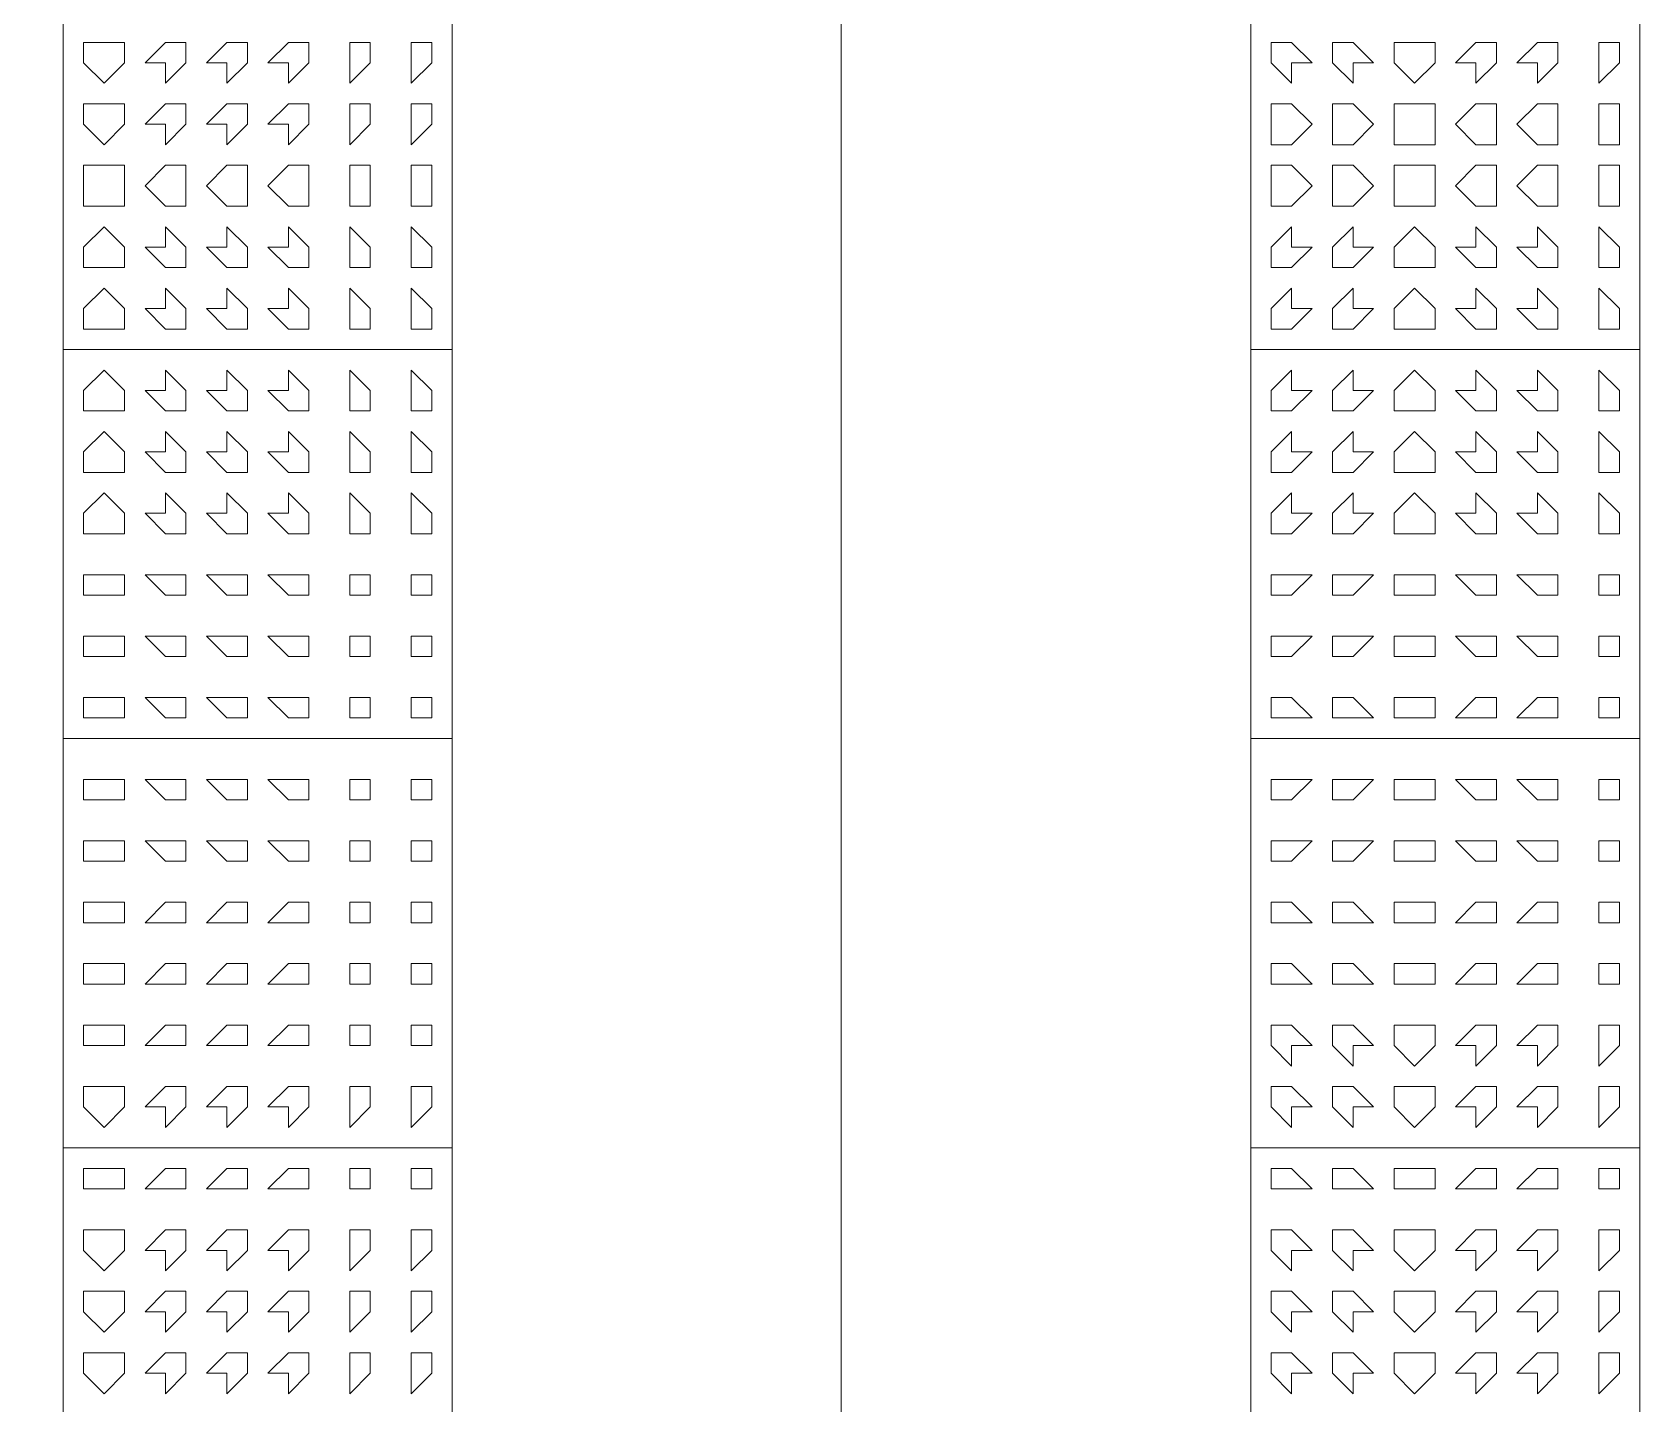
# Model space of a CAD drawing. Header units: millimetres. Extents: x -4011 to 126995, y -1911 to 106700.
# Drawn here: x 91780 to 93000, y 55842 to 56883 of the extents above; entities that cross this region are included whole.
import ezdxf

# ---------------------------------------------------------------- set-up
doc = ezdxf.new("R2010")
doc.units = ezdxf.units.MM
doc.layers.add('PDF_형상', color=7, linetype='Continuous')

msp = doc.modelspace()

# ---------------------------------------------------------------- linework, layer by layer
at = {"layer": 'PDF_형상', "lineweight": 5}
msp.add_lwpolyline([(92393.8, 50378.2), (92393.8, 61740.9), (87854.9, 61740.9), (86456, 60932.6)], dxfattribs=at)
for points in [[(91803.1, 56642.5), (91803.1, 56937.8), (92098.4, 56937.8), (92098.4, 56642.5)], [(92704.7, 56937.8), (92704.7, 56642.5), (93000, 56642.5), (93000, 56937.8)], [(91849.7, 56860.1), (91849.7, 56875.6), (91834.2, 56875.6), (91818.7, 56875.6), (91818.7, 56860.1), (91834.2, 56844.6)], [(91896.4, 56860.1), (91896.4, 56875.6), (91880.8, 56875.6), (91865.3, 56860.1), (91880.8, 56860.1), (91880.8, 56844.6)], [(91943, 56860.1), (91943, 56875.6), (91927.5, 56875.6), (91911.9, 56860.1), (91927.5, 56860.1), (91927.5, 56844.6)], [(91989.6, 56860.1), (91989.6, 56875.6), (91974.1, 56875.6), (91958.5, 56860.1), (91974.1, 56860.1), (91974.1, 56844.6)], [(92036.3, 56860.1), (92036.3, 56875.6), (92020.7, 56875.6), (92020.7, 56860.1), (92020.7, 56844.6)], [(92082.9, 56860.1), (92082.9, 56875.6), (92067.4, 56875.6), (92067.4, 56860.1), (92067.4, 56844.6)], [(92751.3, 56860.1), (92735.7, 56875.6), (92720.2, 56875.6), (92720.2, 56860.1), (92735.7, 56844.6), (92735.7, 56860.1)], [(92797.9, 56860.1), (92782.4, 56875.6), (92766.8, 56875.6), (92766.8, 56860.1), (92782.4, 56844.6), (92782.4, 56860.1)], [(92844.6, 56860.1), (92844.6, 56875.6), (92829, 56875.6), (92813.5, 56875.6), (92813.5, 56860.1), (92829, 56844.6)], [(92891.2, 56860.1), (92891.2, 56875.6), (92875.6, 56875.6), (92860.1, 56860.1), (92875.6, 56860.1), (92875.6, 56844.6)], [(92937.8, 56860.1), (92937.8, 56875.6), (92922.3, 56875.6), (92906.7, 56860.1), (92922.3, 56860.1), (92922.3, 56844.6)], [(92984.5, 56860.1), (92984.5, 56875.6), (92968.9, 56875.6), (92968.9, 56860.1), (92968.9, 56844.6)], [(91849.7, 56813.5), (91849.7, 56829), (91834.2, 56829), (91818.7, 56829), (91818.7, 56813.5), (91834.2, 56797.9)], [(91896.4, 56813.5), (91896.4, 56829), (91880.8, 56829), (91865.3, 56813.5), (91880.8, 56813.5), (91880.8, 56797.9)], [(91943, 56813.5), (91943, 56829), (91927.5, 56829), (91911.9, 56813.5), (91927.5, 56813.5), (91927.5, 56797.9)], [(91989.6, 56813.5), (91989.6, 56829), (91974.1, 56829), (91958.5, 56813.5), (91974.1, 56813.5), (91974.1, 56797.9)], [(92036.3, 56813.5), (92036.3, 56829), (92020.7, 56829), (92020.7, 56813.5), (92020.7, 56797.9)], [(92082.9, 56813.5), (92082.9, 56829), (92067.4, 56829), (92067.4, 56813.5), (92067.4, 56797.9)], [(92751.3, 56813.5), (92735.7, 56829), (92720.2, 56829), (92720.2, 56813.5), (92720.2, 56797.9), (92735.7, 56797.9)], [(92797.9, 56813.5), (92782.4, 56829), (92766.8, 56829), (92766.8, 56813.5), (92766.8, 56797.9), (92782.4, 56797.9)], [(92844.6, 56813.5), (92844.6, 56829), (92829, 56829), (92813.5, 56829), (92813.5, 56813.5), (92813.5, 56797.9), (92829, 56797.9), (92844.6, 56797.9)], [(92891.2, 56813.5), (92891.2, 56829), (92875.6, 56829), (92860.1, 56813.5), (92875.6, 56797.9), (92891.2, 56797.9)], [(92937.8, 56813.5), (92937.8, 56829), (92922.3, 56829), (92906.7, 56813.5), (92922.3, 56797.9), (92937.8, 56797.9)], [(92984.5, 56813.5), (92984.5, 56829), (92968.9, 56829), (92968.9, 56813.5), (92968.9, 56797.9), (92984.5, 56797.9)], [(91849.7, 56766.8), (91849.7, 56782.4), (91834.2, 56782.4), (91818.7, 56782.4), (91818.7, 56766.8), (91818.7, 56751.3), (91834.2, 56751.3), (91849.7, 56751.3)], [(91896.4, 56766.8), (91896.4, 56782.4), (91880.8, 56782.4), (91865.3, 56766.8), (91880.8, 56751.3), (91896.4, 56751.3)], [(91943, 56766.8), (91943, 56782.4), (91927.5, 56782.4), (91911.9, 56766.8), (91927.5, 56751.3), (91943, 56751.3)], [(91989.6, 56766.8), (91989.6, 56782.4), (91974.1, 56782.4), (91958.5, 56766.8), (91974.1, 56751.3), (91989.6, 56751.3)], [(92036.3, 56766.8), (92036.3, 56782.4), (92020.7, 56782.4), (92020.7, 56766.8), (92020.7, 56751.3), (92036.3, 56751.3)], [(92082.9, 56766.8), (92082.9, 56782.4), (92067.4, 56782.4), (92067.4, 56766.8), (92067.4, 56751.3), (92082.9, 56751.3)], [(92751.3, 56766.8), (92735.7, 56782.4), (92720.2, 56782.4), (92720.2, 56766.8), (92720.2, 56751.3), (92735.7, 56751.3)], [(92797.9, 56766.8), (92782.4, 56782.4), (92766.8, 56782.4), (92766.8, 56766.8), (92766.8, 56751.3), (92782.4, 56751.3)], [(92844.6, 56766.8), (92844.6, 56782.4), (92829, 56782.4), (92813.5, 56782.4), (92813.5, 56766.8), (92813.5, 56751.3), (92829, 56751.3), (92844.6, 56751.3)], [(92891.2, 56766.8), (92891.2, 56782.4), (92875.6, 56782.4), (92860.1, 56766.8), (92875.6, 56751.3), (92891.2, 56751.3)], [(92937.8, 56766.8), (92937.8, 56782.4), (92922.3, 56782.4), (92906.7, 56766.8), (92922.3, 56751.3), (92937.8, 56751.3)], [(92984.5, 56766.8), (92984.5, 56782.4), (92968.9, 56782.4), (92968.9, 56766.8), (92968.9, 56751.3), (92984.5, 56751.3)], [(91849.7, 56720.2), (91834.2, 56735.7), (91818.7, 56720.2), (91818.7, 56704.7), (91834.2, 56704.7), (91849.7, 56704.7)], [(91896.4, 56720.2), (91880.8, 56735.7), (91880.8, 56720.2), (91865.3, 56720.2), (91880.8, 56704.7), (91896.4, 56704.7)], [(91943, 56720.2), (91927.5, 56735.7), (91927.5, 56720.2), (91911.9, 56720.2), (91927.5, 56704.7), (91943, 56704.7)], [(91989.6, 56720.2), (91974.1, 56735.7), (91974.1, 56720.2), (91958.5, 56720.2), (91974.1, 56704.7), (91989.6, 56704.7)], [(92036.3, 56720.2), (92020.7, 56735.7), (92020.7, 56720.2), (92020.7, 56704.7), (92036.3, 56704.7)], [(92082.9, 56720.2), (92067.4, 56735.7), (92067.4, 56720.2), (92067.4, 56704.7), (92082.9, 56704.7)], [(92751.3, 56720.2), (92735.7, 56720.2), (92735.7, 56735.7), (92720.2, 56720.2), (92720.2, 56704.7), (92735.7, 56704.7)], [(92797.9, 56720.2), (92782.4, 56720.2), (92782.4, 56735.7), (92766.8, 56720.2), (92766.8, 56704.7), (92782.4, 56704.7)], [(92844.6, 56720.2), (92829, 56735.7), (92813.5, 56720.2), (92813.5, 56704.7), (92829, 56704.7), (92844.6, 56704.7)], [(92891.2, 56720.2), (92875.6, 56735.7), (92875.6, 56720.2), (92860.1, 56720.2), (92875.6, 56704.7), (92891.2, 56704.7)], [(92937.8, 56720.2), (92922.3, 56735.7), (92922.3, 56720.2), (92906.7, 56720.2), (92922.3, 56704.7), (92937.8, 56704.7)], [(92984.5, 56720.2), (92968.9, 56735.7), (92968.9, 56720.2), (92968.9, 56704.7), (92984.5, 56704.7)], [(91849.7, 56673.6), (91834.2, 56689.1), (91818.7, 56673.6), (91818.7, 56658), (91834.2, 56658), (91849.7, 56658)], [(91896.4, 56673.6), (91880.8, 56689.1), (91880.8, 56673.6), (91865.3, 56673.6), (91880.8, 56658), (91896.4, 56658)], [(91943, 56673.6), (91927.5, 56689.1), (91927.5, 56673.6), (91911.9, 56673.6), (91927.5, 56658), (91943, 56658)], [(91989.6, 56673.6), (91974.1, 56689.1), (91974.1, 56673.6), (91958.5, 56673.6), (91974.1, 56658), (91989.6, 56658)], [(92036.3, 56673.6), (92020.7, 56689.1), (92020.7, 56673.6), (92020.7, 56658), (92036.3, 56658)], [(92082.9, 56673.6), (92067.4, 56689.1), (92067.4, 56673.6), (92067.4, 56658), (92082.9, 56658)], [(92751.3, 56673.6), (92735.7, 56673.6), (92735.7, 56689.1), (92720.2, 56673.6), (92720.2, 56658), (92735.7, 56658)], [(92797.9, 56673.6), (92782.4, 56673.6), (92782.4, 56689.1), (92766.8, 56673.6), (92766.8, 56658), (92782.4, 56658)], [(92844.6, 56673.6), (92829, 56689.1), (92813.5, 56673.6), (92813.5, 56658), (92829, 56658), (92844.6, 56658)], [(92891.2, 56673.6), (92875.6, 56689.1), (92875.6, 56673.6), (92860.1, 56673.6), (92875.6, 56658), (92891.2, 56658)], [(92937.8, 56673.6), (92922.3, 56689.1), (92922.3, 56673.6), (92906.7, 56673.6), (92922.3, 56658), (92937.8, 56658)], [(92984.5, 56673.6), (92968.9, 56689.1), (92968.9, 56673.6), (92968.9, 56658), (92984.5, 56658)], [(91803.1, 56347.1), (91803.1, 56642.5), (92098.4, 56642.5), (92098.4, 56347.1)], [(92704.7, 56642.5), (92704.7, 56347.1), (93000, 56347.1), (93000, 56642.5)], [(91849.7, 56611.4), (91834.2, 56626.9), (91818.7, 56611.4), (91818.7, 56595.9), (91834.2, 56595.9), (91849.7, 56595.9)], [(91896.4, 56611.4), (91880.8, 56626.9), (91880.8, 56611.4), (91865.3, 56611.4), (91880.8, 56595.9), (91896.4, 56595.9)], [(91943, 56611.4), (91927.5, 56626.9), (91927.5, 56611.4), (91911.9, 56611.4), (91927.5, 56595.9), (91943, 56595.9)], [(91989.6, 56611.4), (91974.1, 56626.9), (91974.1, 56611.4), (91958.5, 56611.4), (91974.1, 56595.9), (91989.6, 56595.9)], [(92036.3, 56611.4), (92020.7, 56626.9), (92020.7, 56611.4), (92020.7, 56595.9), (92036.3, 56595.9)], [(92082.9, 56611.4), (92067.4, 56626.9), (92067.4, 56611.4), (92067.4, 56595.9), (92082.9, 56595.9)], [(92751.3, 56611.4), (92735.7, 56611.4), (92735.7, 56626.9), (92720.2, 56611.4), (92720.2, 56595.9), (92735.7, 56595.9)], [(92797.9, 56611.4), (92782.4, 56611.4), (92782.4, 56626.9), (92766.8, 56611.4), (92766.8, 56595.9), (92782.4, 56595.9)], [(92844.6, 56611.4), (92829, 56626.9), (92813.5, 56611.4), (92813.5, 56595.9), (92829, 56595.9), (92844.6, 56595.9)], [(92891.2, 56611.4), (92875.6, 56626.9), (92875.6, 56611.4), (92860.1, 56611.4), (92875.6, 56595.9), (92891.2, 56595.9)], [(92937.8, 56611.4), (92922.3, 56626.9), (92922.3, 56611.4), (92906.7, 56611.4), (92922.3, 56595.9), (92937.8, 56595.9)], [(92984.5, 56611.4), (92968.9, 56626.9), (92968.9, 56611.4), (92968.9, 56595.9), (92984.5, 56595.9)], [(91849.7, 56564.8), (91834.2, 56580.3), (91818.7, 56564.8), (91818.7, 56549.2), (91834.2, 56549.2), (91849.7, 56549.2)], [(91896.4, 56564.8), (91880.8, 56580.3), (91880.8, 56564.8), (91865.3, 56564.8), (91880.8, 56549.2), (91896.4, 56549.2)], [(91943, 56564.8), (91927.5, 56580.3), (91927.5, 56564.8), (91911.9, 56564.8), (91927.5, 56549.2), (91943, 56549.2)], [(91989.6, 56564.8), (91974.1, 56580.3), (91974.1, 56564.8), (91958.5, 56564.8), (91974.1, 56549.2), (91989.6, 56549.2)], [(92036.3, 56564.8), (92020.7, 56580.3), (92020.7, 56564.8), (92020.7, 56549.2), (92036.3, 56549.2)], [(92082.9, 56564.8), (92067.4, 56580.3), (92067.4, 56564.8), (92067.4, 56549.2), (92082.9, 56549.2)], [(92751.3, 56564.8), (92735.7, 56564.8), (92735.7, 56580.3), (92720.2, 56564.8), (92720.2, 56549.2), (92735.7, 56549.2)], [(92797.9, 56564.8), (92782.4, 56564.8), (92782.4, 56580.3), (92766.8, 56564.8), (92766.8, 56549.2), (92782.4, 56549.2)], [(92844.6, 56564.8), (92829, 56580.3), (92813.5, 56564.8), (92813.5, 56549.2), (92829, 56549.2), (92844.6, 56549.2)], [(92891.2, 56564.8), (92875.6, 56580.3), (92875.6, 56564.8), (92860.1, 56564.8), (92875.6, 56549.2), (92891.2, 56549.2)], [(92937.8, 56564.8), (92922.3, 56580.3), (92922.3, 56564.8), (92906.7, 56564.8), (92922.3, 56549.2), (92937.8, 56549.2)], [(92984.5, 56564.8), (92968.9, 56580.3), (92968.9, 56564.8), (92968.9, 56549.2), (92984.5, 56549.2)], [(91849.7, 56518.1), (91834.2, 56533.7), (91818.7, 56518.1), (91818.7, 56502.6), (91834.2, 56502.6), (91849.7, 56502.6)], [(91896.4, 56518.1), (91880.8, 56533.7), (91880.8, 56518.1), (91865.3, 56518.1), (91880.8, 56502.6), (91896.4, 56502.6)], [(91943, 56518.1), (91927.5, 56533.7), (91927.5, 56518.1), (91911.9, 56518.1), (91927.5, 56502.6), (91943, 56502.6)], [(91989.6, 56518.1), (91974.1, 56533.7), (91974.1, 56518.1), (91958.5, 56518.1), (91974.1, 56502.6), (91989.6, 56502.6)], [(92036.3, 56518.1), (92020.7, 56533.7), (92020.7, 56518.1), (92020.7, 56502.6), (92036.3, 56502.6)], [(92082.9, 56518.1), (92067.4, 56533.7), (92067.4, 56518.1), (92067.4, 56502.6), (92082.9, 56502.6)], [(92751.3, 56518.1), (92735.7, 56518.1), (92735.7, 56533.7), (92720.2, 56518.1), (92720.2, 56502.6), (92735.7, 56502.6)], [(92797.9, 56518.1), (92782.4, 56518.1), (92782.4, 56533.7), (92766.8, 56518.1), (92766.8, 56502.6), (92782.4, 56502.6)], [(92844.6, 56518.1), (92829, 56533.7), (92813.5, 56518.1), (92813.5, 56502.6), (92829, 56502.6), (92844.6, 56502.6)], [(92891.2, 56518.1), (92875.6, 56533.7), (92875.6, 56518.1), (92860.1, 56518.1), (92875.6, 56502.6), (92891.2, 56502.6)], [(92937.8, 56518.1), (92922.3, 56533.7), (92922.3, 56518.1), (92906.7, 56518.1), (92922.3, 56502.6), (92937.8, 56502.6)], [(92984.5, 56518.1), (92968.9, 56533.7), (92968.9, 56518.1), (92968.9, 56502.6), (92984.5, 56502.6)], [(91849.7, 56471.5), (91834.2, 56471.5), (91818.7, 56471.5), (91818.7, 56456), (91834.2, 56456), (91849.7, 56456)], [(91896.4, 56471.5), (91880.8, 56471.5), (91865.3, 56471.5), (91880.8, 56456), (91896.4, 56456)], [(91943, 56471.5), (91927.5, 56471.5), (91911.9, 56471.5), (91927.5, 56456), (91943, 56456)], [(91989.6, 56471.5), (91974.1, 56471.5), (91958.5, 56471.5), (91974.1, 56456), (91989.6, 56456)], [(92036.3, 56471.5), (92020.7, 56471.5), (92020.7, 56456), (92036.3, 56456)], [(92082.9, 56471.5), (92067.4, 56471.5), (92067.4, 56456), (92082.9, 56456)], [(92751.3, 56471.5), (92735.7, 56471.5), (92720.2, 56471.5), (92720.2, 56456), (92735.7, 56456)], [(92797.9, 56471.5), (92782.4, 56471.5), (92766.8, 56471.5), (92766.8, 56456), (92782.4, 56456)], [(92844.6, 56471.5), (92829, 56471.5), (92813.5, 56471.5), (92813.5, 56456), (92829, 56456), (92844.6, 56456)], [(92891.2, 56471.5), (92875.6, 56471.5), (92860.1, 56471.5), (92875.6, 56456), (92891.2, 56456)], [(92937.8, 56471.5), (92922.3, 56471.5), (92906.7, 56471.5), (92922.3, 56456), (92937.8, 56456)], [(92984.5, 56471.5), (92968.9, 56471.5), (92968.9, 56456), (92984.5, 56456)], [(91849.7, 56424.9), (91834.2, 56424.9), (91818.7, 56424.9), (91818.7, 56409.3), (91834.2, 56409.3), (91849.7, 56409.3)], [(91896.4, 56424.9), (91880.8, 56424.9), (91865.3, 56424.9), (91880.8, 56409.3), (91896.4, 56409.3)], [(91943, 56424.9), (91927.5, 56424.9), (91911.9, 56424.9), (91927.5, 56409.3), (91943, 56409.3)], [(91989.6, 56424.9), (91974.1, 56424.9), (91958.5, 56424.9), (91974.1, 56409.3), (91989.6, 56409.3)], [(92036.3, 56424.9), (92020.7, 56424.9), (92020.7, 56409.3), (92036.3, 56409.3)], [(92082.9, 56424.9), (92067.4, 56424.9), (92067.4, 56409.3), (92082.9, 56409.3)], [(92751.3, 56424.9), (92735.7, 56424.9), (92720.2, 56424.9), (92720.2, 56409.3), (92735.7, 56409.3)], [(92797.9, 56424.9), (92782.4, 56424.9), (92766.8, 56424.9), (92766.8, 56409.3), (92782.4, 56409.3)], [(92844.6, 56424.9), (92829, 56424.9), (92813.5, 56424.9), (92813.5, 56409.3), (92829, 56409.3), (92844.6, 56409.3)], [(92891.2, 56424.9), (92875.6, 56424.9), (92860.1, 56424.9), (92875.6, 56409.3), (92891.2, 56409.3)], [(92937.8, 56424.9), (92922.3, 56424.9), (92906.7, 56424.9), (92922.3, 56409.3), (92937.8, 56409.3)], [(92984.5, 56424.9), (92968.9, 56424.9), (92968.9, 56409.3), (92984.5, 56409.3)], [(91849.7, 56378.2), (91834.2, 56378.2), (91818.7, 56378.2), (91818.7, 56362.7), (91834.2, 56362.7), (91849.7, 56362.7)], [(91896.4, 56378.2), (91880.8, 56378.2), (91865.3, 56378.2), (91880.8, 56362.7), (91896.4, 56362.7)], [(91943, 56378.2), (91927.5, 56378.2), (91911.9, 56378.2), (91927.5, 56362.7), (91943, 56362.7)], [(91989.6, 56378.2), (91974.1, 56378.2), (91958.5, 56378.2), (91974.1, 56362.7), (91989.6, 56362.7)], [(92036.3, 56378.2), (92020.7, 56378.2), (92020.7, 56362.7), (92036.3, 56362.7)], [(92082.9, 56378.2), (92067.4, 56378.2), (92067.4, 56362.7), (92082.9, 56362.7)], [(92751.3, 56362.7), (92735.7, 56378.2), (92720.2, 56378.2), (92720.2, 56362.7), (92735.7, 56362.7)], [(92797.9, 56362.7), (92782.4, 56378.2), (92766.8, 56378.2), (92766.8, 56362.7), (92782.4, 56362.7)], [(92844.6, 56362.7), (92844.6, 56378.2), (92829, 56378.2), (92813.5, 56378.2), (92813.5, 56362.7), (92829, 56362.7)], [(92891.2, 56362.7), (92891.2, 56378.2), (92875.6, 56378.2), (92860.1, 56362.7), (92875.6, 56362.7)], [(92937.8, 56362.7), (92937.8, 56378.2), (92922.3, 56378.2), (92906.7, 56362.7), (92922.3, 56362.7)], [(92984.5, 56362.7), (92984.5, 56378.2), (92968.9, 56378.2), (92968.9, 56362.7)], [(91803.1, 56036.3), (91803.1, 56347.1), (92098.4, 56347.1), (92098.4, 56036.3)], [(92704.7, 56347.1), (92704.7, 56036.3), (93000, 56036.3), (93000, 56347.1)], [(91849.7, 56316.1), (91834.2, 56316.1), (91818.7, 56316.1), (91818.7, 56300.5), (91834.2, 56300.5), (91849.7, 56300.5)], [(91896.4, 56316.1), (91880.8, 56316.1), (91865.3, 56316.1), (91880.8, 56300.5), (91896.4, 56300.5)], [(91943, 56316.1), (91927.5, 56316.1), (91911.9, 56316.1), (91927.5, 56300.5), (91943, 56300.5)], [(91989.6, 56316.1), (91974.1, 56316.1), (91958.5, 56316.1), (91974.1, 56300.5), (91989.6, 56300.5)], [(92036.3, 56316.1), (92020.7, 56316.1), (92020.7, 56300.5), (92036.3, 56300.5)], [(92082.9, 56316.1), (92067.4, 56316.1), (92067.4, 56300.5), (92082.9, 56300.5)], [(92751.3, 56316.1), (92735.7, 56316.1), (92720.2, 56316.1), (92720.2, 56300.5), (92735.7, 56300.5)], [(92797.9, 56316.1), (92782.4, 56316.1), (92766.8, 56316.1), (92766.8, 56300.5), (92782.4, 56300.5)], [(92844.6, 56316.1), (92829, 56316.1), (92813.5, 56316.1), (92813.5, 56300.5), (92829, 56300.5), (92844.6, 56300.5)], [(92891.2, 56316.1), (92875.6, 56316.1), (92860.1, 56316.1), (92875.6, 56300.5), (92891.2, 56300.5)], [(92937.8, 56316.1), (92922.3, 56316.1), (92906.7, 56316.1), (92922.3, 56300.5), (92937.8, 56300.5)], [(92984.5, 56316.1), (92968.9, 56316.1), (92968.9, 56300.5), (92984.5, 56300.5)], [(91849.7, 56269.4), (91834.2, 56269.4), (91818.7, 56269.4), (91818.7, 56253.9), (91834.2, 56253.9), (91849.7, 56253.9)], [(91896.4, 56269.4), (91880.8, 56269.4), (91865.3, 56269.4), (91880.8, 56253.9), (91896.4, 56253.9)], [(91943, 56269.4), (91927.5, 56269.4), (91911.9, 56269.4), (91927.5, 56253.9), (91943, 56253.9)], [(91989.6, 56269.4), (91974.1, 56269.4), (91958.5, 56269.4), (91974.1, 56253.9), (91989.6, 56253.9)], [(92036.3, 56269.4), (92020.7, 56269.4), (92020.7, 56253.9), (92036.3, 56253.9)], [(92082.9, 56269.4), (92067.4, 56269.4), (92067.4, 56253.9), (92082.9, 56253.9)], [(92751.3, 56269.4), (92735.7, 56269.4), (92720.2, 56269.4), (92720.2, 56253.9), (92735.7, 56253.9)], [(92797.9, 56269.4), (92782.4, 56269.4), (92766.8, 56269.4), (92766.8, 56253.9), (92782.4, 56253.9)], [(92844.6, 56269.4), (92829, 56269.4), (92813.5, 56269.4), (92813.5, 56253.9), (92829, 56253.9), (92844.6, 56253.9)], [(92891.2, 56269.4), (92875.6, 56269.4), (92860.1, 56269.4), (92875.6, 56253.9), (92891.2, 56253.9)], [(92937.8, 56269.4), (92922.3, 56269.4), (92906.7, 56269.4), (92922.3, 56253.9), (92937.8, 56253.9)], [(92984.5, 56269.4), (92968.9, 56269.4), (92968.9, 56253.9), (92984.5, 56253.9)], [(91849.7, 56207.3), (91849.7, 56222.8), (91834.2, 56222.8), (91818.7, 56222.8), (91818.7, 56207.3), (91834.2, 56207.3)], [(91896.4, 56207.3), (91896.4, 56222.8), (91880.8, 56222.8), (91865.3, 56207.3), (91880.8, 56207.3)], [(91943, 56207.3), (91943, 56222.8), (91927.5, 56222.8), (91911.9, 56207.3), (91927.5, 56207.3)], [(91989.6, 56207.3), (91989.6, 56222.8), (91974.1, 56222.8), (91958.5, 56207.3), (91974.1, 56207.3)], [(92036.3, 56207.3), (92036.3, 56222.8), (92020.7, 56222.8), (92020.7, 56207.3)], [(92082.9, 56207.3), (92082.9, 56222.8), (92067.4, 56222.8), (92067.4, 56207.3)], [(92751.3, 56207.3), (92735.7, 56222.8), (92720.2, 56222.8), (92720.2, 56207.3), (92735.7, 56207.3)], [(92797.9, 56207.3), (92782.4, 56222.8), (92766.8, 56222.8), (92766.8, 56207.3), (92782.4, 56207.3)], [(92844.6, 56207.3), (92844.6, 56222.8), (92829, 56222.8), (92813.5, 56222.8), (92813.5, 56207.3), (92829, 56207.3)], [(92891.2, 56207.3), (92891.2, 56222.8), (92875.6, 56222.8), (92860.1, 56207.3), (92875.6, 56207.3)], [(92937.8, 56207.3), (92937.8, 56222.8), (92922.3, 56222.8), (92906.7, 56207.3), (92922.3, 56207.3)], [(92984.5, 56207.3), (92984.5, 56222.8), (92968.9, 56222.8), (92968.9, 56207.3)], [(91849.7, 56160.6), (91849.7, 56176.2), (91834.2, 56176.2), (91818.7, 56176.2), (91818.7, 56160.6), (91834.2, 56160.6)], [(91896.4, 56160.6), (91896.4, 56176.2), (91880.8, 56176.2), (91865.3, 56160.6), (91880.8, 56160.6)], [(91943, 56160.6), (91943, 56176.2), (91927.5, 56176.2), (91911.9, 56160.6), (91927.5, 56160.6)], [(91989.6, 56160.6), (91989.6, 56176.2), (91974.1, 56176.2), (91958.5, 56160.6), (91974.1, 56160.6)], [(92036.3, 56160.6), (92036.3, 56176.2), (92020.7, 56176.2), (92020.7, 56160.6)], [(92082.9, 56160.6), (92082.9, 56176.2), (92067.4, 56176.2), (92067.4, 56160.6)], [(92751.3, 56160.6), (92735.7, 56176.2), (92720.2, 56176.2), (92720.2, 56160.6), (92735.7, 56160.6)], [(92797.9, 56160.6), (92782.4, 56176.2), (92766.8, 56176.2), (92766.8, 56160.6), (92782.4, 56160.6)], [(92844.6, 56160.6), (92844.6, 56176.2), (92829, 56176.2), (92813.5, 56176.2), (92813.5, 56160.6), (92829, 56160.6)], [(92891.2, 56160.6), (92891.2, 56176.2), (92875.6, 56176.2), (92860.1, 56160.6), (92875.6, 56160.6)], [(92937.8, 56160.6), (92937.8, 56176.2), (92922.3, 56176.2), (92906.7, 56160.6), (92922.3, 56160.6)], [(92984.5, 56160.6), (92984.5, 56176.2), (92968.9, 56176.2), (92968.9, 56160.6)], [(91849.7, 56114), (91849.7, 56129.5), (91834.2, 56129.5), (91818.7, 56129.5), (91818.7, 56114), (91834.2, 56114)], [(91896.4, 56114), (91896.4, 56129.5), (91880.8, 56129.5), (91865.3, 56114), (91880.8, 56114)], [(91943, 56114), (91943, 56129.5), (91927.5, 56129.5), (91911.9, 56114), (91927.5, 56114)], [(91989.6, 56114), (91989.6, 56129.5), (91974.1, 56129.5), (91958.5, 56114), (91974.1, 56114)], [(92036.3, 56114), (92036.3, 56129.5), (92020.7, 56129.5), (92020.7, 56114)], [(92082.9, 56114), (92082.9, 56129.5), (92067.4, 56129.5), (92067.4, 56114)], [(92751.3, 56114), (92735.7, 56129.5), (92720.2, 56129.5), (92720.2, 56114), (92735.7, 56098.4), (92735.7, 56114)], [(92797.9, 56114), (92782.4, 56129.5), (92766.8, 56129.5), (92766.8, 56114), (92782.4, 56098.4), (92782.4, 56114)], [(92844.6, 56114), (92844.6, 56129.5), (92829, 56129.5), (92813.5, 56129.5), (92813.5, 56114), (92829, 56098.4)], [(92891.2, 56114), (92891.2, 56129.5), (92875.6, 56129.5), (92860.1, 56114), (92875.6, 56114), (92875.6, 56098.4)], [(92937.8, 56114), (92937.8, 56129.5), (92922.3, 56129.5), (92906.7, 56114), (92922.3, 56114), (92922.3, 56098.4)], [(92984.5, 56114), (92984.5, 56129.5), (92968.9, 56129.5), (92968.9, 56114), (92968.9, 56098.4)], [(91849.7, 56067.4), (91849.7, 56082.9), (91834.2, 56082.9), (91818.7, 56082.9), (91818.7, 56067.4), (91834.2, 56051.8)], [(91896.4, 56067.4), (91896.4, 56082.9), (91880.8, 56082.9), (91865.3, 56067.4), (91880.8, 56067.4), (91880.8, 56051.8)], [(91943, 56067.4), (91943, 56082.9), (91927.5, 56082.9), (91911.9, 56067.4), (91927.5, 56067.4), (91927.5, 56051.8)], [(91989.6, 56067.4), (91989.6, 56082.9), (91974.1, 56082.9), (91958.5, 56067.4), (91974.1, 56067.4), (91974.1, 56051.8)], [(92036.3, 56067.4), (92036.3, 56082.9), (92020.7, 56082.9), (92020.7, 56067.4), (92020.7, 56051.8)], [(92082.9, 56067.4), (92082.9, 56082.9), (92067.4, 56082.9), (92067.4, 56067.4), (92067.4, 56051.8)], [(92751.3, 56067.4), (92735.7, 56082.9), (92720.2, 56082.9), (92720.2, 56067.4), (92735.7, 56051.8), (92735.7, 56067.4)], [(92797.9, 56067.4), (92782.4, 56082.9), (92766.8, 56082.9), (92766.8, 56067.4), (92782.4, 56051.8), (92782.4, 56067.4)], [(92844.6, 56067.4), (92844.6, 56082.9), (92829, 56082.9), (92813.5, 56082.9), (92813.5, 56067.4), (92829, 56051.8)], [(92891.2, 56067.4), (92891.2, 56082.9), (92875.6, 56082.9), (92860.1, 56067.4), (92875.6, 56067.4), (92875.6, 56051.8)], [(92937.8, 56067.4), (92937.8, 56082.9), (92922.3, 56082.9), (92906.7, 56067.4), (92922.3, 56067.4), (92922.3, 56051.8)], [(92984.5, 56067.4), (92984.5, 56082.9), (92968.9, 56082.9), (92968.9, 56067.4), (92968.9, 56051.8)], [(91803.1, 55740.9), (91803.1, 56036.3), (92098.4, 56036.3), (92098.4, 55740.9)], [(92704.7, 56036.3), (92704.7, 55740.9), (93000, 55740.9), (93000, 56036.3)], [(91849.7, 56005.2), (91849.7, 56020.7), (91834.2, 56020.7), (91818.7, 56020.7), (91818.7, 56005.2), (91834.2, 56005.2)], [(91896.4, 56005.2), (91896.4, 56020.7), (91880.8, 56020.7), (91865.3, 56005.2), (91880.8, 56005.2)], [(91943, 56005.2), (91943, 56020.7), (91927.5, 56020.7), (91911.9, 56005.2), (91927.5, 56005.2)], [(91989.6, 56005.2), (91989.6, 56020.7), (91974.1, 56020.7), (91958.5, 56005.2), (91974.1, 56005.2)], [(92036.3, 56005.2), (92036.3, 56020.7), (92020.7, 56020.7), (92020.7, 56005.2)], [(92082.9, 56005.2), (92082.9, 56020.7), (92067.4, 56020.7), (92067.4, 56005.2)], [(92751.3, 56005.2), (92735.7, 56020.7), (92720.2, 56020.7), (92720.2, 56005.2), (92735.7, 56005.2)], [(92797.9, 56005.2), (92782.4, 56020.7), (92766.8, 56020.7), (92766.8, 56005.2), (92782.4, 56005.2)], [(92844.6, 56005.2), (92844.6, 56020.7), (92829, 56020.7), (92813.5, 56020.7), (92813.5, 56005.2), (92829, 56005.2)], [(92891.2, 56005.2), (92891.2, 56020.7), (92875.6, 56020.7), (92860.1, 56005.2), (92875.6, 56005.2)], [(92937.8, 56005.2), (92937.8, 56020.7), (92922.3, 56020.7), (92906.7, 56005.2), (92922.3, 56005.2)], [(92984.5, 56005.2), (92984.5, 56020.7), (92968.9, 56020.7), (92968.9, 56005.2)], [(91849.7, 55958.5), (91849.7, 55974.1), (91834.2, 55974.1), (91818.7, 55974.1), (91818.7, 55958.5), (91834.2, 55943)], [(91896.4, 55958.5), (91896.4, 55974.1), (91880.8, 55974.1), (91865.3, 55958.5), (91880.8, 55958.5), (91880.8, 55943)], [(91943, 55958.5), (91943, 55974.1), (91927.5, 55974.1), (91911.9, 55958.5), (91927.5, 55958.5), (91927.5, 55943)], [(91989.6, 55958.5), (91989.6, 55974.1), (91974.1, 55974.1), (91958.5, 55958.5), (91974.1, 55958.5), (91974.1, 55943)], [(92036.3, 55958.5), (92036.3, 55974.1), (92020.7, 55974.1), (92020.7, 55958.5), (92020.7, 55943)], [(92082.9, 55958.5), (92082.9, 55974.1), (92067.4, 55974.1), (92067.4, 55958.5), (92067.4, 55943)], [(92751.3, 55958.5), (92735.7, 55974.1), (92720.2, 55974.1), (92720.2, 55958.5), (92735.7, 55943), (92735.7, 55958.5)], [(92797.9, 55958.5), (92782.4, 55974.1), (92766.8, 55974.1), (92766.8, 55958.5), (92782.4, 55943), (92782.4, 55958.5)], [(92844.6, 55958.5), (92844.6, 55974.1), (92829, 55974.1), (92813.5, 55974.1), (92813.5, 55958.5), (92829, 55943)], [(92891.2, 55958.5), (92891.2, 55974.1), (92875.6, 55974.1), (92860.1, 55958.5), (92875.6, 55958.5), (92875.6, 55943)], [(92937.8, 55958.5), (92937.8, 55974.1), (92922.3, 55974.1), (92906.7, 55958.5), (92922.3, 55958.5), (92922.3, 55943)], [(92984.5, 55958.5), (92984.5, 55974.1), (92968.9, 55974.1), (92968.9, 55958.5), (92968.9, 55943)], [(91849.7, 55911.9), (91849.7, 55927.5), (91834.2, 55927.5), (91818.7, 55927.5), (91818.7, 55911.9), (91834.2, 55896.4)], [(91896.4, 55911.9), (91896.4, 55927.5), (91880.8, 55927.5), (91865.3, 55911.9), (91880.8, 55911.9), (91880.8, 55896.4)], [(91943, 55911.9), (91943, 55927.5), (91927.5, 55927.5), (91911.9, 55911.9), (91927.5, 55911.9), (91927.5, 55896.4)], [(91989.6, 55911.9), (91989.6, 55927.5), (91974.1, 55927.5), (91958.5, 55911.9), (91974.1, 55911.9), (91974.1, 55896.4)], [(92036.3, 55911.9), (92036.3, 55927.5), (92020.7, 55927.5), (92020.7, 55911.9), (92020.7, 55896.4)], [(92082.9, 55911.9), (92082.9, 55927.5), (92067.4, 55927.5), (92067.4, 55911.9), (92067.4, 55896.4)], [(92751.3, 55911.9), (92735.7, 55927.5), (92720.2, 55927.5), (92720.2, 55911.9), (92735.7, 55896.4), (92735.7, 55911.9)], [(92797.9, 55911.9), (92782.4, 55927.5), (92766.8, 55927.5), (92766.8, 55911.9), (92782.4, 55896.4), (92782.4, 55911.9)], [(92844.6, 55911.9), (92844.6, 55927.5), (92829, 55927.5), (92813.5, 55927.5), (92813.5, 55911.9), (92829, 55896.4)], [(92891.2, 55911.9), (92891.2, 55927.5), (92875.6, 55927.5), (92860.1, 55911.9), (92875.6, 55911.9), (92875.6, 55896.4)], [(92937.8, 55911.9), (92937.8, 55927.5), (92922.3, 55927.5), (92906.7, 55911.9), (92922.3, 55911.9), (92922.3, 55896.4)], [(92984.5, 55911.9), (92984.5, 55927.5), (92968.9, 55927.5), (92968.9, 55911.9), (92968.9, 55896.4)], [(91849.7, 55865.3), (91849.7, 55880.8), (91834.2, 55880.8), (91818.7, 55880.8), (91818.7, 55865.3), (91834.2, 55849.7)], [(91896.4, 55865.3), (91896.4, 55880.8), (91880.8, 55880.8), (91865.3, 55865.3), (91880.8, 55865.3), (91880.8, 55849.7)], [(91943, 55865.3), (91943, 55880.8), (91927.5, 55880.8), (91911.9, 55865.3), (91927.5, 55865.3), (91927.5, 55849.7)], [(91989.6, 55865.3), (91989.6, 55880.8), (91974.1, 55880.8), (91958.5, 55865.3), (91974.1, 55865.3), (91974.1, 55849.7)], [(92036.3, 55865.3), (92036.3, 55880.8), (92020.7, 55880.8), (92020.7, 55865.3), (92020.7, 55849.7)], [(92082.9, 55865.3), (92082.9, 55880.8), (92067.4, 55880.8), (92067.4, 55865.3), (92067.4, 55849.7)], [(92751.3, 55865.3), (92735.7, 55880.8), (92720.2, 55880.8), (92720.2, 55865.3), (92735.7, 55849.7), (92735.7, 55865.3)], [(92797.9, 55865.3), (92782.4, 55880.8), (92766.8, 55880.8), (92766.8, 55865.3), (92782.4, 55849.7), (92782.4, 55865.3)], [(92844.6, 55865.3), (92844.6, 55880.8), (92829, 55880.8), (92813.5, 55880.8), (92813.5, 55865.3), (92829, 55849.7)], [(92891.2, 55865.3), (92891.2, 55880.8), (92875.6, 55880.8), (92860.1, 55865.3), (92875.6, 55865.3), (92875.6, 55849.7)], [(92937.8, 55865.3), (92937.8, 55880.8), (92922.3, 55880.8), (92906.7, 55865.3), (92922.3, 55865.3), (92922.3, 55849.7)], [(92984.5, 55865.3), (92984.5, 55880.8), (92968.9, 55880.8), (92968.9, 55865.3), (92968.9, 55849.7)]]:
    msp.add_lwpolyline(points, close=True, dxfattribs=at)

doc.saveas('drawing.dxf')
